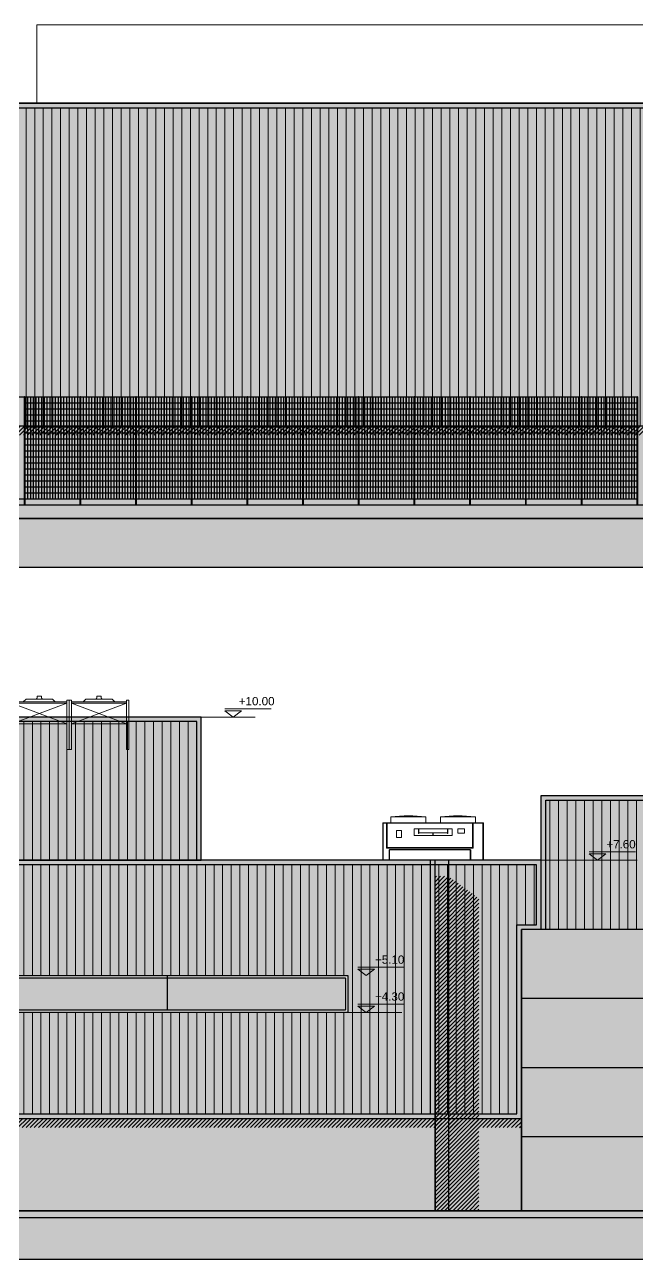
# Model space of a CAD drawing. Header units: inches. Extents: x -309 to 190, y -1585 to -1350.
# Drawn here: x 97.42 to 110.7, y -1441.36 to -1414.61 of the extents above; entities that cross this region are included whole.
import ezdxf

# ---------------------------------------------------------------- set-up
doc = ezdxf.new("R2010")
doc.units = ezdxf.units.IN
doc.header["$MEASUREMENT"] = 0
doc.linetypes.add('HIDDEN', pattern=[0.375, 0.25, -0.125])
doc.layers.get('0').update_dxf_attribs({"color": 9, "linetype": 'CONTINUOUS'})
for name, color, linetype in [('02', 9, 'CONTINUOUS'), ('03', 9, 'CONTINUOUS'), ('CARP', 9, 'CONTINUOUS'), ('color gris', 9, 'CONTINUOUS'), ('COLOR MURO MUNI', 9, 'CONTINUOUS'), ('condensador', 9, 'HIDDEN'), ('esca', 9, 'CONTINUOUS'), ('FMR', 9, 'CONTINUOUS'), ('referencias', 9, 'CONTINUOUS'), ('sombras', 9, 'CONTINUOUS')]:
    doc.layers.add(name, color=color, linetype=linetype)
for name, color, linetype, lineweight in [('color +', 9, 'CONTINUOUS', 18), ('cotas', 9, 'CONTINUOUS', 15), ('referencias 01', 9, 'CONTINUOUS', 18)]:
    doc.layers.add(name, color=color, linetype=linetype, lineweight=lineweight)
doc.styles.add('COTAS', font='arial.ttf')

msp = doc.modelspace()

# ---------------------------------------------------------------- hatches: boundary and pattern name
at = {"ltscale": 0.5}
h = msp.add_hatch(color=256, dxfattribs=at)
h.dxf.hatch_style = 1
h.paths.add_polyline_path([(95.006, -1436.007), (88.755, -1436.007), (88.755, -1435.207), (95.006, -1435.207), (95.006, -1432.707), (86.223, -1432.707), (86.223, -1438.307), (95.006, -1438.307)])
h.paths.add_polyline_path([(107.112, -1438.307), (108.184, -1438.307), (108.184, -1434.207), (108.614, -1434.206), (108.614, -1432.707), (95.006, -1432.707), (95.006, -1435.207), (104.42, -1435.207), (104.42, -1436.007), (95.006, -1436.007), (95.006, -1438.307), (106.314, -1438.307)])
at = {"layer": 'color +'}
h = msp.add_hatch(dxfattribs=at)
h.set_pattern_fill('LINE', color=256, scale=1.5, angle=450)
h.set_pattern_definition([(90, (1554.88423, -1077.79388), (-0.1875, 4e-16), [])])
h.paths.add_polyline_path([(116.729, -1416.407), (73.159, -1416.407), (73.159, -1419.207), (76.359, -1419.207), (76.359, -1423.307), (116.729, -1423.307)])
h = msp.add_hatch(dxfattribs=at)
h.set_pattern_fill('LINE', color=256, scale=1.5, angle=450)
h.set_pattern_definition([(90, (1552.95893, -1091.79288), (-0.1875, 4e-16), [])])
h.paths.add_polyline_path([(101.146, -1429.707), (86.323, -1429.707), (86.323, -1433.057), (86.404, -1432.707), (101.146, -1432.707)])
h = msp.add_hatch(dxfattribs=at)
h.set_pattern_fill('LINE', color=256, scale=1.5, angle=450)
h.set_pattern_definition([(90, (1575.23935, -1092.44388), (-0.1875, 4e-16), [])])
h.paths.add_polyline_path([(136.624, -1431.407), (108.714, -1431.407), (108.714, -1434.207), (136.624, -1434.207)])
h = msp.add_hatch(dxfattribs=at)
h.set_pattern_fill('LINE', color=256, scale=1.5, angle=450)
h.set_pattern_definition([(90, (1552.95893, -1093.44388), (-0.1875, 4e-16), [])])
h.paths.add_polyline_path([(108.514, -1432.807), (86.323, -1432.807), (86.323, -1438.207), (108.084, -1438.207), (108.084, -1434.107), (108.514, -1434.106)])
h.paths.add_polyline_path([(104.42, -1435.207), (104.42, -1436.007), (88.755, -1436.007), (88.755, -1435.207)], flags=16)
at = {"layer": 'color gris', "linetype": 'Continuous'}
h = msp.add_hatch(color=256, dxfattribs=at)
h.dxf.hatch_style = 1
h.paths.add_polyline_path([(72.659, -1425.007), (72.659, -1425.307), (116.779, -1425.307), (116.779, -1425.007)])
at = {"layer": 'color gris'}
for points in [[(124.779, -1426.357), (124.779, -1425.557), (120.779, -1425.557), (120.779, -1425.457), (116.779, -1425.457), (116.779, -1425.307), (72.659, -1425.307), (68.659, -1425.457), (68.659, -1425.557), (58.804, -1425.557), (58.804, -1426.357)], [(170.804, -1440.307), (166.564, -1440.307), (164.604, -1440.307), (148.554, -1440.307), (70.824, -1440.307), (70.824, -1441.357), (170.804, -1441.357)]]:
    msp.add_hatch(color=256, dxfattribs=at).paths.add_polyline_path(points)
at = {"layer": 'esca'}
h = msp.add_hatch(color=256, dxfattribs=at)
h.dxf.hatch_style = 1
h.paths.add_polyline_path([(116.809, -1416.307), (73.019, -1416.307), (73.019, -1419.207), (76.359, -1419.207), (76.359, -1423.307), (116.809, -1423.307)])
h = msp.add_hatch(color=256, dxfattribs=at)
h.dxf.hatch_style = 1
h.paths.add_polyline_path([(101.246, -1429.607), (86.223, -1429.607), (86.223, -1433.057), (86.404, -1433.057), (101.246, -1433.057)])
h = msp.add_hatch(color=256, dxfattribs=at)
h.dxf.hatch_style = 1
h.paths.add_polyline_path([(136.724, -1431.307), (108.614, -1431.307), (108.614, -1434.207), (136.724, -1434.207)])
h = msp.add_hatch(color=256, dxfattribs=at)
h.dxf.hatch_style = 1
h.set_gradient(color1=(132, 132, 132), color2=(214, 214, 214), tint=1)
h.paths.add_polyline_path([(104.37, -1435.257), (88.805, -1435.257), (88.805, -1435.957), (104.37, -1435.957)])
at = {"layer": 'referencias', "linetype": 'Continuous', "lineweight": 5}
h = msp.add_hatch(color=256, dxfattribs=at)
h.dxf.hatch_style = 1
h.paths.add_polyline_path([(116.779, -1423.307), (76.359, -1423.307), (76.359, -1425.007), (116.779, -1425.007)])
h = msp.add_hatch(color=256, dxfattribs=at)
h.dxf.hatch_style = 1
h.paths.add_polyline_path([(166.564, -1434.207), (108.184, -1434.207), (108.184, -1440.307), (114.079, -1440.307), (114.079, -1435.707), (164.593, -1435.707), (164.593, -1440.307), (166.564, -1440.307)])
h = msp.add_hatch(color=256, dxfattribs=at)
h.dxf.hatch_style = 1
h.paths.add_polyline_path([(86.404, -1437.307), (74.841, -1437.307), (74.841, -1440.307), (86.404, -1440.307), (108.184, -1440.307), (108.184, -1438.307), (86.404, -1438.307)])
h.paths.add_polyline_path([(74.841, -1437.307), (74.841, -1440.307)], flags=17)
at = {"layer": 'sombras'}
h = msp.add_hatch(dxfattribs=at)
h.set_pattern_fill('LINE', color=256, scale=0.5, angle=45)
h.set_pattern_definition([(45, (26.66778, 46.46942), (-0.0441941738, 0.0441941738), [])])
h.paths.add_polyline_path([(80.496, -1423.307), (80.658, -1423.503), (116.779, -1423.503), (116.779, -1423.307)])
h = msp.add_hatch(dxfattribs=at)
h.set_pattern_fill('LINE', color=256, scale=0.5, angle=45)
h.set_pattern_definition([(45, (498.49935, -1072.1911), (-0.044194174, 0.044194174), [])])
h.paths.add_polyline_path([(106.314, -1433.057), (106.614, -1433.057), (106.614, -1433.066), (107.263, -1433.54), (107.263, -1440.307), (107.18, -1440.307), (106.314, -1440.307)])
h = msp.add_hatch(dxfattribs=at)
h.set_pattern_fill('LINE', color=256, scale=0.5, angle=45)
h.set_pattern_definition([(45, (36.71248, 31.46942), (-0.0441941738, 0.0441941738), [])])
h.paths.add_polyline_path([(86.404, -1438.307), (86.404, -1438.503), (108.184, -1438.503), (108.184, -1438.307)])

# ---------------------------------------------------------------- linework, layer by layer
at = {"linetype": 'Continuous'}
for p, q in [((96.214, -1422.667), (97.421, -1422.667)), ((97.421, -1422.667), (97.421, -1424.877)), ((97.421, -1422.667), (98.628, -1422.667)), ((97.421, -1422.667), (97.421, -1424.877)), ((97.421, -1424.877), (97.421, -1422.667)), ((97.421, -1422.797), (98.621, -1422.797)), ((97.481, -1422.667), (97.481, -1424.877)), ((97.541, -1422.667), (97.541, -1424.877)), ((97.601, -1422.667), (97.601, -1424.877)), ((97.661, -1422.667), (97.661, -1424.877)), ((97.721, -1422.667), (97.721, -1424.877)), ((97.781, -1422.667), (97.781, -1424.877)), ((97.841, -1422.667), (97.841, -1424.877)), ((97.901, -1422.667), (97.901, -1424.877)), ((97.961, -1422.667), (97.961, -1424.877)), ((98.021, -1422.667), (98.021, -1424.877)), ((98.081, -1422.667), (98.081, -1424.877)), ((98.141, -1422.667), (98.141, -1424.877)), ((98.201, -1422.667), (98.201, -1424.877)), ((98.261, -1422.667), (98.261, -1424.877)), ((98.321, -1422.667), (98.321, -1424.877)), ((98.381, -1422.667), (98.381, -1424.877)), ((98.441, -1422.667), (98.441, -1424.877)), ((98.501, -1422.667), (98.501, -1424.877)), ((98.561, -1422.667), (98.561, -1424.877)), ((98.621, -1422.667), (98.621, -1424.877)), ((98.621, -1422.667), (98.621, -1424.877)), ((98.621, -1424.877), (98.621, -1422.667)), ((98.628, -1422.667), (98.628, -1424.877)), ((98.628, -1422.667), (99.835, -1422.667)), ((98.628, -1422.667), (98.628, -1424.877)), ((98.628, -1424.877), (98.628, -1422.667)), ((98.628, -1422.797), (99.828, -1422.797)), ((98.688, -1422.667), (98.688, -1424.877)), ((98.748, -1422.667), (98.748, -1424.877)), ((98.808, -1422.667), (98.808, -1424.877)), ((98.868, -1422.667), (98.868, -1424.877)), ((98.928, -1422.667), (98.928, -1424.877)), ((98.988, -1422.667), (98.988, -1424.877)), ((99.048, -1422.667), (99.048, -1424.877)), ((99.108, -1422.667), (99.108, -1424.877)), ((99.168, -1422.667), (99.168, -1424.877)), ((99.228, -1422.667), (99.228, -1424.877)), ((99.288, -1422.667), (99.288, -1424.877)), ((99.348, -1422.667), (99.348, -1424.877)), ((99.408, -1422.667), (99.408, -1424.877)), ((99.468, -1422.667), (99.468, -1424.877)), ((99.528, -1422.667), (99.528, -1424.877)), ((99.588, -1422.667), (99.588, -1424.877)), ((99.648, -1422.667), (99.648, -1424.877)), ((99.708, -1422.667), (99.708, -1424.877)), ((99.768, -1422.667), (99.768, -1424.877)), ((99.828, -1422.667), (99.828, -1424.877)), ((99.828, -1422.667), (99.828, -1424.877)), ((99.828, -1424.877), (99.828, -1422.667)), ((99.835, -1422.667), (99.835, -1424.877)), ((99.835, -1422.667), (101.042, -1422.667)), ((99.835, -1422.667), (99.835, -1424.877)), ((99.835, -1424.877), (99.835, -1422.667)), ((99.835, -1422.797), (101.035, -1422.797)), ((99.895, -1422.667), (99.895, -1424.877)), ((99.955, -1422.667), (99.955, -1424.877)), ((100.015, -1422.667), (100.015, -1424.877)), ((100.075, -1422.667), (100.075, -1424.877)), ((100.135, -1422.667), (100.135, -1424.877)), ((100.195, -1422.667), (100.195, -1424.877)), ((100.255, -1422.667), (100.255, -1424.877)), ((100.315, -1422.667), (100.315, -1424.877)), ((100.375, -1422.667), (100.375, -1424.877)), ((100.435, -1422.667), (100.435, -1424.877)), ((100.495, -1422.667), (100.495, -1424.877)), ((100.555, -1422.667), (100.555, -1424.877)), ((100.615, -1422.667), (100.615, -1424.877)), ((100.675, -1422.667), (100.675, -1424.877)), ((100.735, -1422.667), (100.735, -1424.877)), ((100.795, -1422.667), (100.795, -1424.877)), ((100.855, -1422.667), (100.855, -1424.877)), ((100.915, -1422.667), (100.915, -1424.877)), ((100.975, -1422.667), (100.975, -1424.877)), ((100.975, -1422.667), (100.975, -1424.877)), ((101.035, -1422.667), (101.035, -1424.877)), ((101.035, -1422.667), (101.035, -1424.877)), ((101.035, -1424.877), (101.035, -1422.667)), ((101.035, -1422.667), (101.035, -1424.877)), ((101.035, -1422.667), (101.035, -1424.877)), ((101.035, -1424.877), (101.035, -1422.667)), ((101.042, -1422.667), (101.042, -1424.877)), ((101.042, -1422.667), (105.87, -1422.667)), ((101.042, -1422.667), (101.042, -1424.877)), ((101.042, -1424.877), (101.042, -1422.667)), ((101.042, -1422.667), (101.042, -1424.877)), ((101.042, -1422.667), (102.249, -1422.667)), ((101.042, -1422.667), (101.042, -1424.877)), ((101.042, -1424.877), (101.042, -1422.667)), ((101.042, -1422.797), (105.87, -1422.797)), ((101.042, -1422.797), (102.242, -1422.797)), ((101.102, -1422.667), (101.102, -1424.877)), ((101.162, -1422.667), (101.162, -1424.877)), ((101.222, -1422.667), (101.222, -1424.877)), ((101.282, -1422.667), (101.282, -1424.877)), ((101.342, -1422.667), (101.342, -1424.877)), ((101.402, -1422.667), (101.402, -1424.877)), ((101.462, -1422.667), (101.462, -1424.877)), ((101.522, -1422.667), (101.522, -1424.877)), ((101.582, -1422.667), (101.582, -1424.877)), ((101.642, -1422.667), (101.642, -1424.877)), ((101.702, -1422.667), (101.702, -1424.877)), ((101.762, -1422.667), (101.762, -1424.877)), ((101.822, -1422.667), (101.822, -1424.877)), ((101.882, -1422.667), (101.882, -1424.877)), ((101.942, -1422.667), (101.942, -1424.877)), ((102.002, -1422.667), (102.002, -1424.877)), ((102.062, -1422.667), (102.062, -1424.877)), ((102.122, -1422.667), (102.122, -1424.877)), ((102.182, -1422.667), (102.182, -1424.877)), ((102.182, -1422.667), (102.182, -1424.877)), ((102.242, -1422.667), (102.242, -1424.877)), ((102.242, -1422.667), (102.242, -1424.877)), ((102.242, -1424.877), (102.242, -1422.667)), ((102.242, -1422.667), (102.242, -1424.877)), ((102.242, -1422.667), (102.242, -1424.877)), ((102.242, -1424.877), (102.242, -1422.667)), ((102.249, -1422.667), (102.249, -1424.877)), ((102.249, -1422.667), (102.249, -1424.877)), ((102.249, -1424.877), (102.249, -1422.667)), ((102.249, -1422.667), (102.249, -1424.877)), ((102.249, -1422.667), (103.456, -1422.667)), ((102.249, -1422.667), (102.249, -1424.877)), ((102.249, -1424.877), (102.249, -1422.667)), ((102.249, -1422.797), (103.449, -1422.797)), ((102.309, -1422.667), (102.309, -1424.877)), ((102.369, -1422.667), (102.369, -1424.877)), ((102.429, -1422.667), (102.429, -1424.877)), ((102.489, -1422.667), (102.489, -1424.877)), ((102.549, -1422.667), (102.549, -1424.877)), ((102.609, -1422.667), (102.609, -1424.877)), ((102.669, -1422.667), (102.669, -1424.877)), ((102.729, -1422.667), (102.729, -1424.877)), ((102.789, -1422.667), (102.789, -1424.877)), ((102.849, -1422.667), (102.849, -1424.877)), ((102.909, -1422.667), (102.909, -1424.877)), ((102.969, -1422.667), (102.969, -1424.877)), ((103.029, -1422.667), (103.029, -1424.877)), ((103.089, -1422.667), (103.089, -1424.877)), ((103.149, -1422.667), (103.149, -1424.877)), ((103.209, -1422.667), (103.209, -1424.877)), ((103.269, -1422.667), (103.269, -1424.877)), ((103.329, -1422.667), (103.329, -1424.877)), ((103.389, -1422.667), (103.389, -1424.877)), ((103.389, -1422.667), (103.389, -1424.877)), ((103.449, -1422.667), (103.449, -1424.877)), ((103.449, -1422.667), (103.449, -1424.877)), ((103.449, -1424.877), (103.449, -1422.667)), ((103.449, -1422.667), (103.449, -1424.877)), ((103.449, -1422.667), (103.449, -1424.877)), ((103.449, -1424.877), (103.449, -1422.667)), ((103.456, -1422.667), (103.456, -1424.877)), ((103.456, -1422.667), (103.456, -1424.877)), ((103.456, -1424.877), (103.456, -1422.667)), ((103.456, -1422.667), (103.456, -1424.877)), ((103.456, -1422.667), (104.663, -1422.667)), ((103.456, -1422.667), (103.456, -1424.877)), ((103.456, -1424.877), (103.456, -1422.667)), ((103.456, -1422.797), (104.656, -1422.797)), ((103.516, -1422.667), (103.516, -1424.877)), ((103.576, -1422.667), (103.576, -1424.877)), ((103.636, -1422.667), (103.636, -1424.877)), ((103.696, -1422.667), (103.696, -1424.877)), ((103.756, -1422.667), (103.756, -1424.877)), ((103.816, -1422.667), (103.816, -1424.877)), ((103.876, -1422.667), (103.876, -1424.877)), ((103.936, -1422.667), (103.936, -1424.877)), ((103.996, -1422.667), (103.996, -1424.877)), ((104.056, -1422.667), (104.056, -1424.877)), ((104.116, -1422.667), (104.116, -1424.877)), ((104.176, -1422.667), (104.176, -1424.877)), ((104.236, -1422.667), (104.236, -1424.877)), ((104.296, -1422.667), (104.296, -1424.877)), ((104.356, -1422.667), (104.356, -1424.877)), ((104.416, -1422.667), (104.416, -1424.877)), ((104.476, -1422.667), (104.476, -1424.877)), ((104.536, -1422.667), (104.536, -1424.877)), ((104.596, -1422.667), (104.596, -1424.877)), ((104.596, -1422.667), (104.596, -1424.877)), ((104.656, -1422.667), (104.656, -1424.877)), ((104.656, -1422.667), (104.656, -1424.877)), ((104.656, -1424.877), (104.656, -1422.667)), ((104.656, -1422.667), (104.656, -1424.877)), ((104.656, -1422.667), (104.656, -1424.877)), ((104.656, -1424.877), (104.656, -1422.667)), ((104.663, -1422.667), (104.663, -1424.877)), ((104.663, -1422.667), (104.663, -1424.877)), ((104.663, -1424.877), (104.663, -1422.667)), ((104.663, -1422.667), (104.663, -1424.877)), ((104.663, -1422.667), (105.87, -1422.667)), ((104.663, -1422.667), (104.663, -1424.877)), ((104.663, -1424.877), (104.663, -1422.667)), ((104.663, -1422.797), (105.863, -1422.797)), ((104.723, -1422.667), (104.723, -1424.877)), ((104.783, -1422.667), (104.783, -1424.877)), ((104.843, -1422.667), (104.843, -1424.877)), ((104.903, -1422.667), (104.903, -1424.877)), ((104.963, -1422.667), (104.963, -1424.877)), ((105.023, -1422.667), (105.023, -1424.877)), ((105.083, -1422.667), (105.083, -1424.877)), ((105.143, -1422.667), (105.143, -1424.877)), ((105.203, -1422.667), (105.203, -1424.877)), ((105.263, -1422.667), (105.263, -1424.877)), ((105.323, -1422.667), (105.323, -1424.877)), ((105.383, -1422.667), (105.383, -1424.877)), ((105.443, -1422.667), (105.443, -1424.877)), ((105.503, -1422.667), (105.503, -1424.877)), ((105.563, -1422.667), (105.563, -1424.877)), ((105.623, -1422.667), (105.623, -1424.877)), ((105.683, -1422.667), (105.683, -1424.877)), ((105.743, -1422.667), (105.743, -1424.877)), ((105.803, -1422.667), (105.803, -1424.877)), ((105.863, -1422.667), (105.863, -1424.877)), ((105.863, -1422.667), (105.863, -1424.877)), ((105.863, -1424.877), (105.863, -1422.667)), ((105.863, -1424.877), (105.863, -1422.667)), ((105.87, -1422.667), (105.87, -1424.877)), ((105.87, -1422.667), (105.87, -1424.877)), ((105.87, -1424.877), (105.87, -1422.667)), ((105.87, -1422.667), (107.077, -1422.667)), ((105.87, -1422.667), (105.87, -1424.877)), ((105.87, -1424.877), (105.87, -1422.667)), ((105.87, -1422.797), (107.07, -1422.797)), ((105.93, -1422.667), (105.93, -1424.877)), ((105.99, -1422.667), (105.99, -1424.877)), ((106.05, -1422.667), (106.05, -1424.877)), ((106.11, -1422.667), (106.11, -1424.877)), ((106.17, -1422.667), (106.17, -1424.877)), ((106.23, -1422.667), (106.23, -1424.877)), ((106.29, -1422.667), (106.29, -1424.877)), ((106.35, -1422.667), (106.35, -1424.877)), ((106.41, -1422.667), (106.41, -1424.877)), ((106.47, -1422.667), (106.47, -1424.877)), ((106.53, -1422.667), (106.53, -1424.877)), ((106.59, -1422.667), (106.59, -1424.877)), ((106.65, -1422.667), (106.65, -1424.877)), ((106.71, -1422.667), (106.71, -1424.877)), ((106.77, -1422.667), (106.77, -1424.877)), ((106.83, -1422.667), (106.83, -1424.877)), ((106.89, -1422.667), (106.89, -1424.877)), ((106.95, -1422.667), (106.95, -1424.877)), ((107.01, -1422.667), (107.01, -1424.877)), ((107.07, -1422.667), (107.07, -1424.877)), ((107.07, -1422.667), (107.07, -1424.877)), ((107.07, -1424.877), (107.07, -1422.667)), ((107.077, -1422.667), (107.077, -1424.877)), ((107.077, -1422.667), (108.284, -1422.667)), ((107.077, -1422.667), (107.077, -1424.877)), ((107.077, -1424.877), (107.077, -1422.667)), ((107.077, -1422.797), (108.277, -1422.797)), ((107.137, -1422.667), (107.137, -1424.877)), ((107.197, -1422.667), (107.197, -1424.877)), ((107.257, -1422.667), (107.257, -1424.877)), ((107.317, -1422.667), (107.317, -1424.877)), ((107.377, -1422.667), (107.377, -1424.877)), ((107.437, -1422.667), (107.437, -1424.877)), ((107.497, -1422.667), (107.497, -1424.877)), ((107.557, -1422.667), (107.557, -1424.877)), ((107.617, -1422.667), (107.617, -1424.877)), ((107.677, -1422.667), (107.677, -1424.877)), ((107.737, -1422.667), (107.737, -1424.877)), ((107.797, -1422.667), (107.797, -1424.877)), ((107.857, -1422.667), (107.857, -1424.877)), ((107.917, -1422.667), (107.917, -1424.877)), ((107.977, -1422.667), (107.977, -1424.877)), ((108.037, -1422.667), (108.037, -1424.877)), ((108.097, -1422.667), (108.097, -1424.877)), ((108.157, -1422.667), (108.157, -1424.877)), ((108.217, -1422.667), (108.217, -1424.877)), ((108.277, -1422.667), (108.277, -1424.877)), ((108.277, -1422.667), (108.277, -1424.877)), ((108.277, -1424.877), (108.277, -1422.667)), ((108.284, -1422.667), (108.284, -1424.877)), ((108.284, -1422.667), (109.491, -1422.667)), ((108.284, -1422.667), (108.284, -1424.877)), ((108.284, -1424.877), (108.284, -1422.667)), ((108.284, -1422.797), (109.484, -1422.797)), ((108.344, -1422.667), (108.344, -1424.877)), ((108.404, -1422.667), (108.404, -1424.877)), ((108.464, -1422.667), (108.464, -1424.877)), ((108.524, -1422.667), (108.524, -1424.877)), ((108.584, -1422.667), (108.584, -1424.877)), ((108.644, -1422.667), (108.644, -1424.877)), ((108.704, -1422.667), (108.704, -1424.877)), ((108.764, -1422.667), (108.764, -1424.877)), ((108.824, -1422.667), (108.824, -1424.877)), ((108.884, -1422.667), (108.884, -1424.877)), ((108.944, -1422.667), (108.944, -1424.877)), ((109.004, -1422.667), (109.004, -1424.877)), ((109.064, -1422.667), (109.064, -1424.877)), ((109.124, -1422.667), (109.124, -1424.877)), ((109.184, -1422.667), (109.184, -1424.877)), ((109.244, -1422.667), (109.244, -1424.877)), ((109.304, -1422.667), (109.304, -1424.877)), ((109.364, -1422.667), (109.364, -1424.877)), ((109.424, -1422.667), (109.424, -1424.877)), ((109.484, -1422.667), (109.484, -1424.877)), ((109.484, -1422.667), (109.484, -1424.877)), ((109.484, -1424.877), (109.484, -1422.667)), ((109.491, -1422.667), (109.491, -1424.877)), ((109.491, -1422.667), (110.698, -1422.667)), ((109.491, -1422.667), (109.491, -1424.877)), ((109.491, -1424.877), (109.491, -1422.667)), ((109.491, -1422.797), (110.691, -1422.797)), ((109.551, -1422.667), (109.551, -1424.877)), ((109.611, -1422.667), (109.611, -1424.877)), ((109.671, -1422.667), (109.671, -1424.877)), ((109.731, -1422.667), (109.731, -1424.877)), ((109.791, -1422.667), (109.791, -1424.877)), ((109.851, -1422.667), (109.851, -1424.877)), ((109.911, -1422.667), (109.911, -1424.877)), ((109.971, -1422.667), (109.971, -1424.877)), ((110.031, -1422.667), (110.031, -1424.877)), ((110.091, -1422.667), (110.091, -1424.877)), ((110.151, -1422.667), (110.151, -1424.877)), ((110.211, -1422.667), (110.211, -1424.877)), ((110.271, -1422.667), (110.271, -1424.877)), ((110.331, -1422.667), (110.331, -1424.877)), ((110.391, -1422.667), (110.391, -1424.877)), ((110.451, -1422.667), (110.451, -1424.877)), ((110.511, -1422.667), (110.511, -1424.877)), ((110.571, -1422.667), (110.571, -1424.877)), ((110.631, -1422.667), (110.631, -1424.877)), ((110.691, -1422.667), (110.691, -1424.877)), ((110.691, -1422.667), (110.691, -1424.877)), ((110.691, -1424.877), (110.691, -1422.667)), ((97.421, -1422.927), (98.621, -1422.927)), ((97.421, -1423.057), (98.621, -1423.057)), ((98.628, -1422.927), (99.828, -1422.927)), ((98.628, -1423.057), (99.828, -1423.057)), ((99.835, -1422.927), (101.035, -1422.927)), ((99.835, -1423.057), (101.035, -1423.057)), ((101.042, -1422.927), (105.87, -1422.927)), ((101.042, -1422.927), (102.242, -1422.927)), ((101.042, -1423.057), (105.87, -1423.057)), ((101.042, -1423.057), (102.242, -1423.057)), ((102.249, -1422.927), (103.449, -1422.927)), ((102.249, -1423.057), (103.449, -1423.057)), ((103.456, -1422.927), (104.656, -1422.927)), ((103.456, -1423.057), (104.656, -1423.057)), ((104.663, -1422.927), (105.863, -1422.927)), ((104.663, -1423.057), (105.863, -1423.057)), ((105.87, -1422.927), (107.07, -1422.927)), ((105.87, -1423.057), (107.07, -1423.057)), ((107.077, -1422.927), (108.277, -1422.927)), ((107.077, -1423.057), (108.277, -1423.057)), ((108.284, -1422.927), (109.484, -1422.927)), ((108.284, -1423.057), (109.484, -1423.057)), ((109.491, -1422.927), (110.691, -1422.927)), ((109.491, -1423.057), (110.691, -1423.057)), ((97.421, -1423.187), (98.621, -1423.187)), ((97.421, -1423.317), (98.621, -1423.317)), ((98.628, -1423.187), (99.828, -1423.187)), ((98.628, -1423.317), (99.828, -1423.317)), ((99.835, -1423.187), (101.035, -1423.187)), ((99.835, -1423.317), (101.035, -1423.317)), ((101.042, -1423.187), (105.87, -1423.187)), ((101.042, -1423.187), (102.242, -1423.187)), ((101.042, -1423.317), (105.87, -1423.317)), ((101.042, -1423.317), (102.242, -1423.317)), ((102.249, -1423.187), (103.449, -1423.187)), ((102.249, -1423.317), (103.449, -1423.317)), ((103.456, -1423.187), (104.656, -1423.187)), ((103.456, -1423.317), (104.656, -1423.317)), ((104.663, -1423.187), (105.863, -1423.187)), ((104.663, -1423.317), (105.863, -1423.317)), ((105.87, -1423.187), (107.07, -1423.187)), ((105.87, -1423.317), (107.07, -1423.317)), ((107.077, -1423.187), (108.277, -1423.187)), ((107.077, -1423.317), (108.277, -1423.317)), ((108.284, -1423.187), (109.484, -1423.187)), ((108.284, -1423.317), (109.484, -1423.317)), ((109.491, -1423.187), (110.691, -1423.187)), ((109.491, -1423.317), (110.691, -1423.317)), ((97.421, -1423.447), (98.621, -1423.447)), ((97.421, -1423.577), (98.621, -1423.577)), ((98.628, -1423.447), (99.828, -1423.447)), ((98.628, -1423.577), (99.828, -1423.577)), ((99.835, -1423.447), (101.035, -1423.447)), ((99.835, -1423.577), (101.035, -1423.577)), ((101.042, -1423.447), (105.87, -1423.447)), ((101.042, -1423.447), (102.242, -1423.447)), ((101.042, -1423.577), (105.87, -1423.577)), ((101.042, -1423.577), (102.242, -1423.577)), ((102.249, -1423.447), (103.449, -1423.447)), ((102.249, -1423.577), (103.449, -1423.577)), ((103.456, -1423.447), (104.656, -1423.447)), ((103.456, -1423.577), (104.656, -1423.577)), ((104.663, -1423.447), (105.863, -1423.447)), ((104.663, -1423.577), (105.863, -1423.577)), ((105.87, -1423.447), (107.07, -1423.447)), ((105.87, -1423.577), (107.07, -1423.577)), ((107.077, -1423.447), (108.277, -1423.447)), ((107.077, -1423.577), (108.277, -1423.577)), ((108.284, -1423.447), (109.484, -1423.447)), ((108.284, -1423.577), (109.484, -1423.577)), ((109.491, -1423.447), (110.691, -1423.447)), ((109.491, -1423.577), (110.691, -1423.577)), ((97.421, -1423.707), (98.621, -1423.707)), ((97.421, -1423.837), (98.621, -1423.837)), ((98.628, -1423.707), (99.828, -1423.707)), ((98.628, -1423.837), (99.828, -1423.837)), ((99.835, -1423.707), (101.035, -1423.707)), ((99.835, -1423.837), (101.035, -1423.837)), ((101.042, -1423.707), (105.87, -1423.707)), ((101.042, -1423.707), (102.242, -1423.707)), ((101.042, -1423.837), (105.87, -1423.837)), ((101.042, -1423.837), (102.242, -1423.837)), ((102.249, -1423.707), (103.449, -1423.707)), ((102.249, -1423.837), (103.449, -1423.837)), ((103.456, -1423.707), (104.656, -1423.707)), ((103.456, -1423.837), (104.656, -1423.837)), ((104.663, -1423.707), (105.863, -1423.707)), ((104.663, -1423.837), (105.863, -1423.837)), ((105.87, -1423.707), (107.07, -1423.707)), ((105.87, -1423.837), (107.07, -1423.837)), ((107.077, -1423.707), (108.277, -1423.707)), ((107.077, -1423.837), (108.277, -1423.837)), ((108.284, -1423.707), (109.484, -1423.707)), ((108.284, -1423.837), (109.484, -1423.837)), ((109.491, -1423.707), (110.691, -1423.707)), ((109.491, -1423.837), (110.691, -1423.837)), ((97.421, -1423.967), (98.621, -1423.967)), ((97.421, -1424.097), (98.621, -1424.097)), ((98.628, -1423.967), (99.828, -1423.967)), ((98.628, -1424.097), (99.828, -1424.097)), ((99.835, -1423.967), (101.035, -1423.967)), ((99.835, -1424.097), (101.035, -1424.097)), ((101.042, -1423.967), (105.87, -1423.967)), ((101.042, -1423.967), (102.242, -1423.967)), ((101.042, -1424.097), (105.87, -1424.097)), ((101.042, -1424.097), (102.242, -1424.097)), ((102.249, -1423.967), (103.449, -1423.967)), ((102.249, -1424.097), (103.449, -1424.097)), ((103.456, -1423.967), (104.656, -1423.967)), ((103.456, -1424.097), (104.656, -1424.097)), ((104.663, -1423.967), (105.863, -1423.967)), ((104.663, -1424.097), (105.863, -1424.097)), ((105.87, -1423.967), (107.07, -1423.967)), ((105.87, -1424.097), (107.07, -1424.097)), ((107.077, -1423.967), (108.277, -1423.967)), ((107.077, -1424.097), (108.277, -1424.097)), ((108.284, -1423.967), (109.484, -1423.967)), ((108.284, -1424.097), (109.484, -1424.097)), ((109.491, -1423.967), (110.691, -1423.967)), ((109.491, -1424.097), (110.691, -1424.097)), ((97.421, -1424.227), (98.621, -1424.227)), ((97.421, -1424.357), (98.621, -1424.357)), ((97.421, -1424.487), (98.621, -1424.487)), ((98.628, -1424.227), (99.828, -1424.227)), ((98.628, -1424.357), (99.828, -1424.357)), ((98.628, -1424.487), (99.828, -1424.487)), ((99.835, -1424.227), (101.035, -1424.227)), ((99.835, -1424.357), (101.035, -1424.357)), ((99.835, -1424.487), (101.035, -1424.487)), ((101.042, -1424.227), (105.87, -1424.227)), ((101.042, -1424.227), (102.242, -1424.227)), ((101.042, -1424.357), (105.87, -1424.357)), ((101.042, -1424.357), (102.242, -1424.357)), ((101.042, -1424.487), (105.87, -1424.487)), ((101.042, -1424.487), (102.242, -1424.487)), ((102.249, -1424.227), (103.449, -1424.227)), ((102.249, -1424.357), (103.449, -1424.357)), ((102.249, -1424.487), (103.449, -1424.487)), ((103.456, -1424.227), (104.656, -1424.227)), ((103.456, -1424.357), (104.656, -1424.357)), ((103.456, -1424.487), (104.656, -1424.487)), ((104.663, -1424.227), (105.863, -1424.227)), ((104.663, -1424.357), (105.863, -1424.357)), ((104.663, -1424.487), (105.863, -1424.487)), ((105.87, -1424.227), (107.07, -1424.227)), ((105.87, -1424.357), (107.07, -1424.357)), ((105.87, -1424.487), (107.07, -1424.487)), ((107.077, -1424.227), (108.277, -1424.227)), ((107.077, -1424.357), (108.277, -1424.357)), ((107.077, -1424.487), (108.277, -1424.487)), ((108.284, -1424.227), (109.484, -1424.227)), ((108.284, -1424.357), (109.484, -1424.357)), ((108.284, -1424.487), (109.484, -1424.487)), ((109.491, -1424.227), (110.691, -1424.227)), ((109.491, -1424.357), (110.691, -1424.357)), ((109.491, -1424.487), (110.691, -1424.487)), ((97.421, -1424.617), (98.621, -1424.617)), ((97.421, -1424.747), (98.621, -1424.747)), ((98.628, -1424.617), (99.828, -1424.617)), ((98.628, -1424.747), (99.828, -1424.747)), ((99.835, -1424.617), (101.035, -1424.617)), ((99.835, -1424.747), (101.035, -1424.747)), ((101.042, -1424.617), (105.87, -1424.617)), ((101.042, -1424.617), (102.242, -1424.617)), ((101.042, -1424.747), (105.87, -1424.747)), ((101.042, -1424.747), (102.242, -1424.747)), ((102.249, -1424.617), (103.449, -1424.617)), ((102.249, -1424.747), (103.449, -1424.747)), ((103.456, -1424.617), (104.656, -1424.617)), ((103.456, -1424.747), (104.656, -1424.747)), ((104.663, -1424.617), (105.863, -1424.617)), ((104.663, -1424.747), (105.863, -1424.747)), ((105.87, -1424.617), (107.07, -1424.617)), ((105.87, -1424.747), (107.07, -1424.747)), ((107.077, -1424.617), (108.277, -1424.617)), ((107.077, -1424.747), (108.277, -1424.747)), ((108.284, -1424.617), (109.484, -1424.617)), ((108.284, -1424.747), (109.484, -1424.747)), ((109.491, -1424.617), (110.691, -1424.617)), ((109.491, -1424.747), (110.691, -1424.747)), ((94.965, -1425.007), (105.981, -1425.007)), ((96.214, -1424.877), (97.421, -1424.877)), ((97.421, -1424.877), (98.628, -1424.877)), ((98.628, -1424.877), (99.835, -1424.877)), ((99.835, -1424.877), (101.042, -1424.877)), ((101.042, -1424.877), (105.87, -1424.877)), ((101.042, -1424.877), (102.249, -1424.877)), ((102.249, -1424.877), (103.456, -1424.877)), ((103.456, -1424.877), (104.663, -1424.877)), ((104.663, -1424.877), (105.87, -1424.877)), ((105.332, -1425.007), (116.779, -1425.007)), ((105.87, -1424.877), (107.077, -1424.877)), ((107.077, -1424.877), (108.284, -1424.877)), ((108.284, -1424.877), (109.491, -1424.877)), ((109.491, -1424.877), (110.698, -1424.877))]:
    msp.add_line(p, q, dxfattribs=at)
for points in [[(97.414, -1422.667), (97.421, -1422.667), (97.421, -1425.007), (97.414, -1425.007)], [(97.421, -1422.667), (97.414, -1422.667), (97.414, -1425.007), (97.421, -1425.007)], [(98.621, -1422.667), (98.628, -1422.667), (98.628, -1425.007), (98.621, -1425.007)], [(98.628, -1422.667), (98.621, -1422.667), (98.621, -1425.007), (98.628, -1425.007)], [(99.828, -1422.667), (99.835, -1422.667), (99.835, -1425.007), (99.828, -1425.007)], [(99.835, -1422.667), (99.828, -1422.667), (99.828, -1425.007), (99.835, -1425.007)], [(101.035, -1422.667), (101.042, -1422.667), (101.042, -1425.007), (101.035, -1425.007)], [(101.042, -1422.667), (101.035, -1422.667), (101.035, -1425.007), (101.042, -1425.007)], [(101.035, -1422.667), (101.042, -1422.667), (101.042, -1425.007), (101.035, -1425.007)], [(101.042, -1422.667), (101.035, -1422.667), (101.035, -1425.007), (101.042, -1425.007)], [(102.242, -1422.667), (102.249, -1422.667), (102.249, -1425.007), (102.242, -1425.007)], [(102.249, -1422.667), (102.242, -1422.667), (102.242, -1425.007), (102.249, -1425.007)], [(102.242, -1422.667), (102.249, -1422.667), (102.249, -1425.007), (102.242, -1425.007)], [(102.249, -1422.667), (102.242, -1422.667), (102.242, -1425.007), (102.249, -1425.007)], [(103.449, -1422.667), (103.456, -1422.667), (103.456, -1425.007), (103.449, -1425.007)], [(103.456, -1422.667), (103.449, -1422.667), (103.449, -1425.007), (103.456, -1425.007)], [(103.449, -1422.667), (103.456, -1422.667), (103.456, -1425.007), (103.449, -1425.007)], [(103.456, -1422.667), (103.449, -1422.667), (103.449, -1425.007), (103.456, -1425.007)], [(104.656, -1422.667), (104.663, -1422.667), (104.663, -1425.007), (104.656, -1425.007)], [(104.663, -1422.667), (104.656, -1422.667), (104.656, -1425.007), (104.663, -1425.007)], [(104.656, -1422.667), (104.663, -1422.667), (104.663, -1425.007), (104.656, -1425.007)], [(104.663, -1422.667), (104.656, -1422.667), (104.656, -1425.007), (104.663, -1425.007)], [(105.863, -1422.667), (105.87, -1422.667), (105.87, -1425.007), (105.863, -1425.007)], [(105.87, -1422.667), (105.863, -1422.667), (105.863, -1425.007), (105.87, -1425.007)], [(105.87, -1422.667), (105.863, -1422.667), (105.863, -1425.007), (105.87, -1425.007)], [(107.07, -1422.667), (107.077, -1422.667), (107.077, -1425.007), (107.07, -1425.007)], [(107.077, -1422.667), (107.07, -1422.667), (107.07, -1425.007), (107.077, -1425.007)], [(108.277, -1422.667), (108.284, -1422.667), (108.284, -1425.007), (108.277, -1425.007)], [(108.284, -1422.667), (108.277, -1422.667), (108.277, -1425.007), (108.284, -1425.007)], [(109.484, -1422.667), (109.491, -1422.667), (109.491, -1425.007), (109.484, -1425.007)], [(109.491, -1422.667), (109.484, -1422.667), (109.484, -1425.007), (109.491, -1425.007)], [(110.691, -1422.667), (110.698, -1422.667), (110.698, -1425.007), (110.691, -1425.007)], [(110.698, -1422.667), (110.691, -1422.667), (110.691, -1425.007), (110.698, -1425.007)]]:
    msp.add_lwpolyline(points, close=True, dxfattribs=at)
for points in [[(124.779, -1425.557), (120.779, -1425.557), (120.779, -1425.457), (116.779, -1425.457), (116.779, -1425.307), (72.659, -1425.307), (72.659, -1425.307), (68.659, -1425.457), (68.659, -1425.557), (58.804, -1425.557)], [(58.804, -1425.557), (58.804, -1426.357), (124.779, -1426.357)], [(174.804, -1440.557), (174.804, -1440.457), (170.804, -1440.457), (170.804, -1440.307), (70.824, -1440.307), (70.824, -1440.457), (66.804, -1440.457), (66.804, -1440.557)], [(58.804, -1440.557), (58.804, -1441.357), (174.804, -1441.357), (179.308, -1441.357)]]:
    msp.add_lwpolyline(points)
at = {"ltscale": 0.5}
msp.add_lwpolyline([(88.805, -1435.257), (104.37, -1435.257), (104.37, -1435.957), (88.805, -1435.957)], close=True, dxfattribs=at)
at = {"layer": '02'}
for p, q in [((106.214, -1438.207), (106.214, -1432.707)), ((106.614, -1440.307), (106.614, -1432.707))]:
    msp.add_line(p, q, dxfattribs=at)
for points in [[(73.019, -1416.307), (116.809, -1416.307), (116.809, -1423.307), (76.759, -1423.307), (76.759, -1419.207), (73.019, -1419.207)], [(73.119, -1416.407), (116.729, -1416.407), (116.729, -1423.307), (76.759, -1423.307), (76.759, -1419.207), (73.119, -1419.207)], [(108.614, -1431.307), (136.724, -1431.307), (136.724, -1434.207), (108.614, -1434.207)], [(108.714, -1431.407), (136.624, -1431.407), (136.624, -1434.207), (108.714, -1434.207)], [(108.614, -1432.707), (86.223, -1432.707), (86.223, -1440.307), (106.314, -1440.307), (106.314, -1440.307), (108.184, -1440.307), (108.184, -1434.207), (108.614, -1434.206)], [(108.614, -1432.707), (86.223, -1432.707), (86.223, -1438.307), (106.314, -1438.307), (108.184, -1438.307), (108.184, -1434.207), (108.614, -1434.206)], [(108.514, -1432.807), (86.323, -1432.807), (86.323, -1438.207), (106.314, -1438.207), (108.084, -1438.207), (108.084, -1434.107), (108.514, -1434.106)]]:
    msp.add_lwpolyline(points, close=True, dxfattribs=at)
msp.add_lwpolyline([(106.314, -1434.206), (106.314, -1432.707)], dxfattribs=at)
at = {"layer": '03', "ltscale": 0.5}
msp.add_lwpolyline([(166.564, -1434.207), (108.184, -1434.207), (108.184, -1440.307), (114.079, -1440.307), (114.079, -1435.707), (164.593, -1435.707), (164.593, -1440.307), (166.564, -1440.307)], close=True, dxfattribs=at)
at = {"layer": 'CARP'}
msp.add_lwpolyline([(73.019, -1419.207), (73.019, -1416.307), (112.541, -1416.307), (116.779, -1416.307), (116.779, -1424.807)], dxfattribs=at)
for points in [[(101.246, -1429.607), (86.223, -1429.607), (86.223, -1432.707), (86.223, -1435.202), (86.223, -1435.202), (86.223, -1432.707), (101.246, -1432.707)], [(101.146, -1429.707), (86.323, -1429.707), (86.323, -1435.102), (86.223, -1435.102), (86.223, -1432.707), (101.146, -1432.707)]]:
    msp.add_lwpolyline(points, close=True, dxfattribs=at)
at = {"layer": 'color +'}
for points in [[(116.779, -1423.307), (116.779, -1414.606), (97.679, -1414.606), (97.679, -1416.307)], [(97.136, -1429.307), (98.331, -1429.757)], [(97.136, -1429.757), (98.331, -1429.307)], [(98.431, -1429.307), (99.626, -1429.757)], [(98.431, -1429.757), (99.626, -1429.307)], [(107.364, -1432.707), (107.364, -1431.896), (105.179, -1431.896), (105.179, -1432.707)], [(107.351, -1432.707), (107.351, -1431.909), (105.191, -1431.909), (105.191, -1432.707)], [(105.311, -1431.896), (105.328, -1431.91)], [(105.312, -1431.896), (105.33, -1431.91)], [(105.314, -1431.896), (105.332, -1431.91)], [(105.316, -1431.896), (105.334, -1431.91)], [(105.318, -1431.896), (105.335, -1431.91)], [(106.151, -1431.896), (106.134, -1431.91)], [(106.153, -1431.896), (106.135, -1431.91)], [(106.155, -1431.896), (106.137, -1431.91)], [(106.157, -1431.896), (106.139, -1431.91)], [(106.158, -1431.896), (106.141, -1431.91)], [(106.384, -1431.896), (106.401, -1431.91)], [(106.385, -1431.896), (106.403, -1431.91)], [(106.387, -1431.896), (106.405, -1431.91)], [(106.389, -1431.896), (106.407, -1431.91)], [(106.391, -1431.896), (106.408, -1431.91)], [(107.224, -1431.896), (107.207, -1431.91)], [(107.226, -1431.896), (107.208, -1431.91)], [(107.228, -1431.896), (107.21, -1431.91)], [(107.23, -1431.896), (107.212, -1431.91)], [(107.231, -1431.896), (107.214, -1431.91)], [(105.315, -1432.707), (105.315, -1432.486), (105.327, -1432.486), (105.327, -1432.707)], [(107.074, -1432.707), (107.074, -1432.486), (105.327, -1432.486), (105.327, -1432.707)], [(107.086, -1432.707), (107.086, -1432.486), (107.074, -1432.486), (107.074, -1432.707)]]:
    msp.add_lwpolyline(points, dxfattribs=at)
for points in [[(98.331, -1429.307), (97.136, -1429.307), (97.136, -1429.277), (98.331, -1429.277)], [(97.448, -1429.217), (97.734, -1429.217), (98.02, -1429.217), (98.08, -1429.277), (97.388, -1429.277)], [(98.381, -1429.242), (98.331, -1429.242), (98.331, -1430.307), (98.381, -1430.307)], [(98.381, -1429.242), (98.431, -1429.242), (98.431, -1430.307), (98.381, -1430.307)], [(99.626, -1429.307), (98.431, -1429.307), (98.431, -1429.277), (99.626, -1429.277)], [(98.743, -1429.217), (99.029, -1429.217), (99.315, -1429.217), (99.375, -1429.277), (98.683, -1429.277)], [(99.676, -1429.242), (99.626, -1429.242), (99.626, -1430.307), (99.676, -1430.307)], [(97.136, -1429.307), (98.331, -1429.307), (98.331, -1429.757), (97.136, -1429.757)], [(98.431, -1429.307), (99.626, -1429.307), (99.626, -1429.757), (98.431, -1429.757)], [(107.14, -1431.896), (105.261, -1431.896), (105.261, -1432.445), (107.14, -1432.445)], [(107.127, -1431.909), (105.274, -1431.909), (105.274, -1432.433), (107.127, -1432.433)], [(106.134, -1431.904), (105.335, -1431.904), (105.335, -1431.907), (106.134, -1431.907)], [(106.134, -1431.91), (105.335, -1431.91), (105.335, -1431.907), (106.134, -1431.907)], [(106.113, -1431.896), (105.356, -1431.896), (105.356, -1431.772), (106.113, -1431.772)], [(107.207, -1431.904), (106.408, -1431.904), (106.408, -1431.907), (107.207, -1431.907)], [(107.207, -1431.91), (106.408, -1431.91), (106.408, -1431.907), (107.207, -1431.907)], [(107.186, -1431.896), (106.429, -1431.896), (106.429, -1431.772), (107.186, -1431.772)], [(105.585, -1432.062), (105.48, -1432.062), (105.48, -1432.216), (105.585, -1432.216)], [(106.686, -1432.029), (105.857, -1432.029), (105.857, -1432.171), (106.686, -1432.171)], [(105.961, -1432.029), (105.954, -1432.029), (105.954, -1432.128), (105.961, -1432.128)], [(106.581, -1432.114), (105.961, -1432.114), (105.961, -1432.029), (106.581, -1432.029)], [(106.267, -1432.114), (106.275, -1432.114), (106.275, -1432.171), (106.267, -1432.171)], [(106.581, -1432.029), (106.588, -1432.029), (106.588, -1432.128), (106.581, -1432.128)], [(106.803, -1432.03), (106.954, -1432.03), (106.954, -1432.125), (106.803, -1432.125)], [(107.074, -1432.486), (105.327, -1432.486), (105.327, -1432.474), (107.074, -1432.474)]]:
    msp.add_lwpolyline(points, close=True, dxfattribs=at)
for points in [[(97.686, -1429.166, -0.414214), (97.696, -1429.157), (97.734, -1429.157), (97.772, -1429.157, -0.414214), (97.782, -1429.166), (97.782, -1429.196), (97.796, -1429.206), (97.796, -1429.217), (97.734, -1429.217), (97.672, -1429.217), (97.672, -1429.206), (97.686, -1429.196)], [(98.981, -1429.166, -0.414214), (98.991, -1429.157), (99.029, -1429.157), (99.067, -1429.157, -0.414214), (99.077, -1429.166), (99.077, -1429.196), (99.091, -1429.206), (99.091, -1429.217), (99.029, -1429.217), (98.967, -1429.217), (98.967, -1429.206), (98.981, -1429.196)]]:
    msp.add_lwpolyline(points, format="xyb", close=True, dxfattribs=at)
for centre, radius in [((105.424, -1432.48), 0.00387), ((105.424, -1432.48), 0.0032), ((105.424, -1432.48), 0.00254), ((105.801, -1432.48), 0.00387), ((105.801, -1432.48), 0.0032), ((105.801, -1432.48), 0.00254), ((106.201, -1432.48), 0.00387), ((106.201, -1432.48), 0.0032), ((106.201, -1432.48), 0.00254), ((106.601, -1432.48), 0.00387), ((106.601, -1432.48), 0.0032), ((106.601, -1432.48), 0.00254), ((106.977, -1432.48), 0.00387), ((106.977, -1432.48), 0.0032), ((106.977, -1432.48), 0.00254), ((105.321, -1432.574), 0.00387), ((105.321, -1432.574), 0.0032), ((105.321, -1432.574), 0.00254), ((107.08, -1432.574), 0.00387), ((107.08, -1432.574), 0.0032), ((107.08, -1432.574), 0.00254)]:
    msp.add_circle(centre, radius, dxfattribs=at)
for centre in [(105.735, -1434.723), (106.807, -1434.723)]:
    msp.add_arc(centre, 2.975, 82.6968, 97.3032, dxfattribs=at)
at = {"layer": 'COLOR MURO MUNI'}
msp.add_line((70.792, -1425.307), (120.22, -1425.307), dxfattribs=at)
at = {"layer": 'condensador', "linetype": 'ByBlock'}
for p, q in [((108.614, -1432.707), (86.223, -1432.707)), ((100.504, -1435.207), (100.504, -1435.957))]:
    msp.add_line(p, q, dxfattribs=at)
msp.add_lwpolyline([(88.755, -1435.207), (104.42, -1435.207), (104.42, -1436.007), (88.755, -1436.007)], close=True, dxfattribs=at)
msp.add_lwpolyline([(170.804, -1440.457), (70.824, -1440.457)], dxfattribs=at)
at = {"layer": 'cotas'}
for points in [[(102.757, -1429.427), (101.755, -1429.427)], [(101.246, -1429.607), (102.411, -1429.607)], [(108.614, -1432.707), (110.695, -1432.707)], [(110.654, -1432.527), (109.652, -1432.527)], [(105.639, -1435.027), (104.638, -1435.027)], [(105.639, -1435.827), (104.638, -1435.827)], [(103.584, -1436.007), (105.595, -1436.007)]]:
    msp.add_lwpolyline(points, dxfattribs=at)
for points in [[(101.935, -1429.607), (102.115, -1429.469), (101.755, -1429.469), (101.935, -1429.607)], [(109.832, -1432.707), (110.012, -1432.569), (109.652, -1432.569), (109.832, -1432.707)], [(104.818, -1435.207), (104.998, -1435.069), (104.638, -1435.069), (104.818, -1435.207)], [(104.818, -1436.007), (104.998, -1435.869), (104.638, -1435.869), (104.818, -1436.007)]]:
    msp.add_lwpolyline(points, close=True, dxfattribs=at)
at = {"layer": 'esca'}
for p, q in [((106.314, -1440.307), (106.314, -1432.707)), ((106.314, -1438.207), (106.314, -1432.707)), ((114.079, -1435.707), (108.184, -1435.706)), ((114.079, -1437.206), (108.184, -1437.206)), ((114.079, -1438.706), (108.184, -1438.705))]:
    msp.add_line(p, q, dxfattribs=at)
at = {"layer": 'FMR', "ltscale": 0.5}
for p, q in [((116.809, -1416.307), (88.849, -1416.307)), ((106.314, -1434.207), (106.314, -1440.307))]:
    msp.add_line(p, q, dxfattribs=at)
at = {"layer": 'referencias 01'}
msp.add_lwpolyline([(116.779, -1423.307), (76.759, -1423.307), (76.759, -1425.007), (116.779, -1425.007)], close=True, dxfattribs=at)

# ---------------------------------------------------------------- texts
at = {"layer": 'cotas', "char_height": 0.18, "attachment_point": 5, "style": 'COTAS'}
for s, insert in [('\\A1;+10.00', (102.446, -1429.264)), ('\\A1;+7.60', (110.343, -1432.364)), ('\\A1;+5.10', (105.329, -1434.864)), ('\\A1;+4.30', (105.329, -1435.664))]:
    msp.add_mtext(s, dxfattribs=dict(at, insert=insert))

doc.saveas('drawing.dxf')
